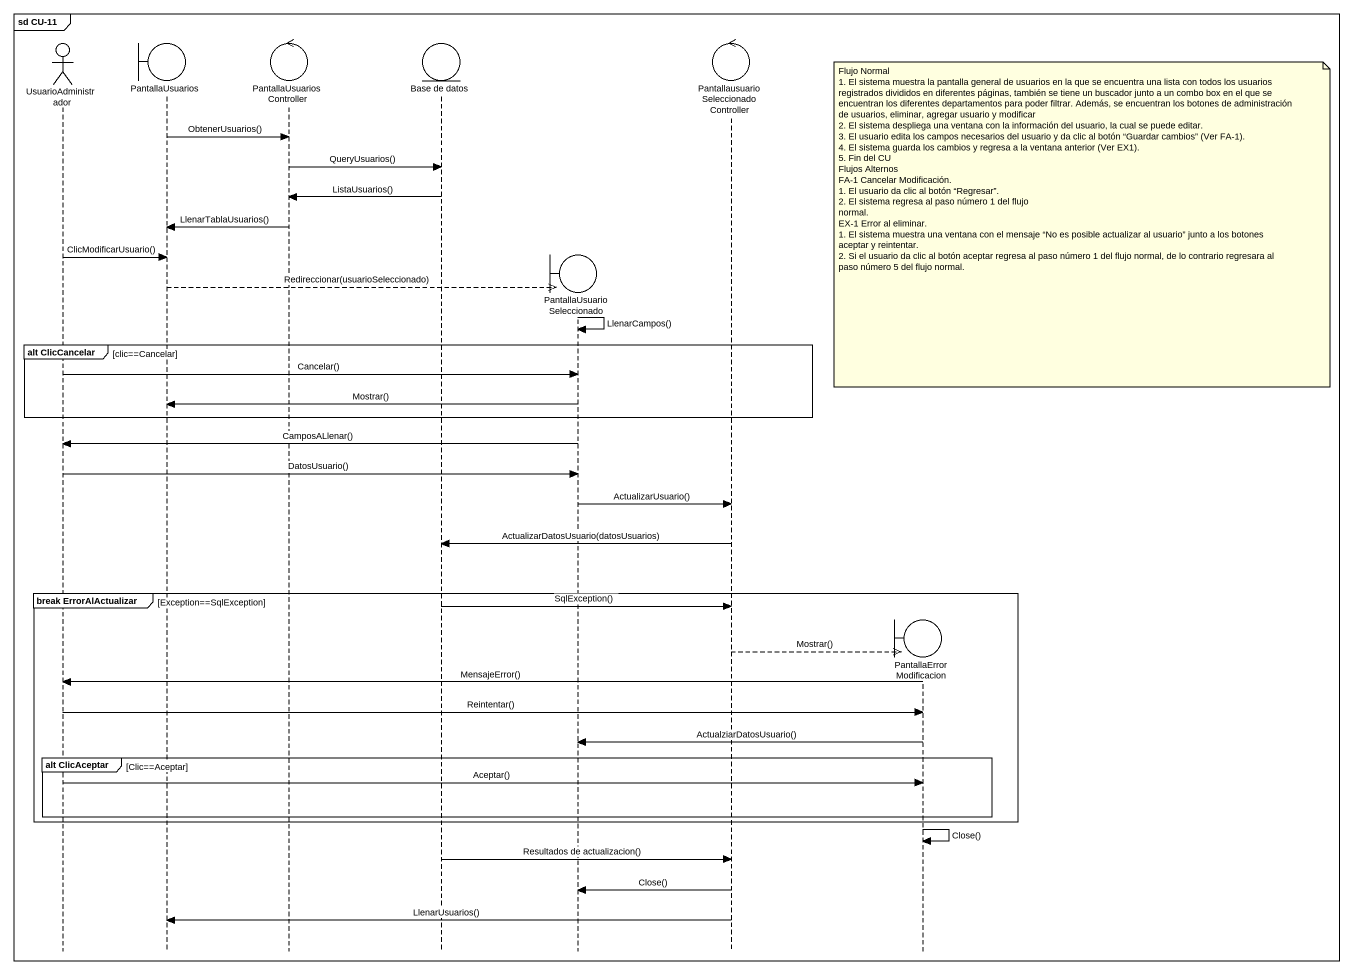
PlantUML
@startuml
mainframe sd CU-11
hide footbox
actor UsuarioAdministrador
boundary PantallaUsuarios
control PantallaUsuariosController
entity "Base de datos" as Base_de_datos
boundary PantallaUsuarioSeleccionado
control "PantallausuarioSeleccionadoController" as PantallausuarioSeleccionadoC
boundary PantallaErrorModificacion

PantallaUsuarios -> PantallaUsuariosController : ObtenerUsuarios()
PantallaUsuariosController -> Base_de_datos : QueryUsuarios()
Base_de_datos -> PantallaUsuariosController : ListaUsuarios()
note over PantallaErrorModificacion
  Flujo Normal
  1. El sistema muestra la pantalla general de usuarios en la que se encuentra una lista con todos los usuarios registrados divididos en diferentes páginas, también se tiene un buscador junto a un combo box en el que se encuentran los diferentes departamentos para poder filtrar. Además, se encuentran los botones de administración de usuarios, eliminar, agregar usuario y modificar
  2. El sistema despliega una ventana con la información del usuario, la cual se puede editar.
  3. El usuario edita los campos necesarios del usuario y da clic al botón “Guardar cambios” (Ver FA-1).
  4. El sistema guarda los cambios y regresa a la ventana anterior (Ver EX1).
  5. Fin del CU
  Flujos Alternos
  FA-1 Cancelar Modificación.
  1. El usuario da clic al botón “Regresar”.
  2. El sistema regresa al paso número 1 del flujo
  normal.
  EX-1 Error al eliminar.
  1. El sistema muestra una ventana con el mensaje “No es posible actualizar al usuario” junto a los botones aceptar y reintentar.
  2. Si el usuario da clic al botón aceptar regresa al paso número 1 del flujo normal, de lo contrario regresara al paso número 5 del flujo normal.
end note
PantallaUsuariosController -> PantallaUsuarios : LlenarTablaUsuarios()
UsuarioAdministrador -> PantallaUsuarios : ClicModificarUsuario()
PantallaUsuarios -->> PantallaUsuarioSeleccionado ** : Redireccionar(usuarioSeleccionado)
PantallaUsuarioSeleccionado -> PantallaUsuarioSeleccionado : LlenarCampos()
group alt ClicCancelar [clic==Cancelar]
  UsuarioAdministrador -> PantallaUsuarioSeleccionado : Cancelar()
  PantallaUsuarioSeleccionado -> PantallaUsuarios : Mostrar()
end
PantallaUsuarioSeleccionado -> UsuarioAdministrador : CamposALlenar()
UsuarioAdministrador -> PantallaUsuarioSeleccionado : DatosUsuario()
PantallaUsuarioSeleccionado -> PantallausuarioSeleccionadoC : ActualizarUsuario()
PantallausuarioSeleccionadoC -> Base_de_datos : ActualizarDatosUsuario(datosUsuarios)
group break ErrorAlActualizar [Exception==SqlException]
  Base_de_datos -> PantallausuarioSeleccionadoC : SqlException()
  PantallausuarioSeleccionadoC -->> PantallaErrorModificacion ** : Mostrar()
  PantallaErrorModificacion -> UsuarioAdministrador : MensajeError()
  UsuarioAdministrador -> PantallaErrorModificacion : Reintentar()
  PantallaErrorModificacion -> PantallaUsuarioSeleccionado : ActualziarDatosUsuario()
  group alt ClicAceptar [Clic==Aceptar]
    UsuarioAdministrador -> PantallaErrorModificacion : Aceptar()
  end
end
PantallaErrorModificacion -> PantallaErrorModificacion : Close()
Base_de_datos -> PantallausuarioSeleccionadoC : Resultados de actualizacion()
PantallausuarioSeleccionadoC -> PantallaUsuarioSeleccionado : Close()
PantallausuarioSeleccionadoC -> PantallaUsuarios : LlenarUsuarios()
@enduml
